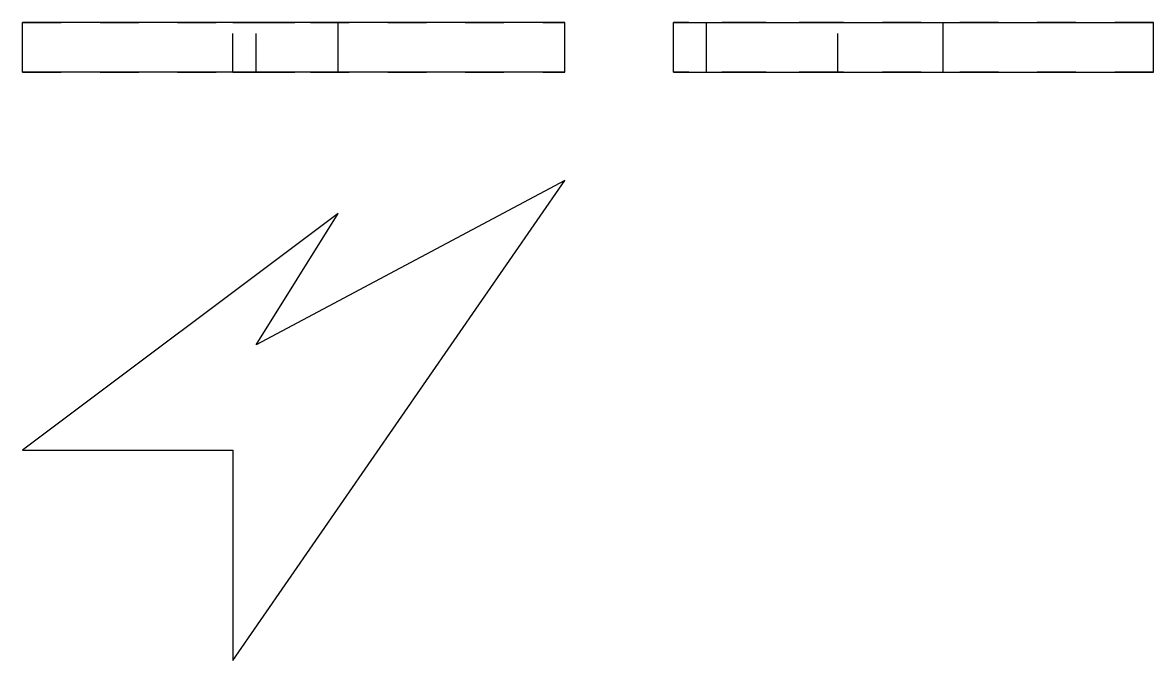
# Model space of a CAD drawing. Extents: x 0 to 2.92, y 0 to 1.65.
import ezdxf

# ---------------------------------------------------------------- set-up
doc = ezdxf.new("R2010")
doc.units = 0
doc.linetypes.add('HIDDEN', pattern=[0.070047, 0.046721, -0.023326])
for name, color, linetype in [('FRONT', 7, 'CONTINUOUS'), ('FRONT_HID', 7, 'HIDDEN'), ('LEFT', 7, 'CONTINUOUS'), ('LEFT_HID', 7, 'HIDDEN'), ('TOP', 7, 'CONTINUOUS')]:
    doc.layers.add(name, color=color, linetype=linetype)

msp = doc.modelspace()

# ---------------------------------------------------------------- linework, layer by layer
at = {"layer": 'FRONT'}
for p, q in [((0, 1.519812), (0, 1.647815)), ((0.815094, 1.647815), (0, 1.647815)), ((1.400943, 1.647815), (0.815094, 1.647815)), ((0.815094, 1.519812), (0.815094, 1.647815)), ((1.400943, 1.519812), (1.400943, 1.647815)), ((0.815094, 1.519812), (0, 1.519812)), ((1.400943, 1.519812), (0.815094, 1.519812))]:
    msp.add_line(p, q, dxfattribs=at)
at = {"layer": 'FRONT_HID', "linetype": 'HIDDEN'}
for p, q in [((0, 1.647815), (0.543396, 1.647815)), ((0.543396, 1.519812), (0.543396, 1.647815)), ((0.543396, 1.519812), (0.543396, 1.647815)), ((0.543396, 1.647815), (1.400943, 1.647815)), ((0.815094, 1.647815), (0.602831, 1.647815)), ((0.602831, 1.519812), (0.602831, 1.647815)), ((0.602831, 1.647815), (0.815094, 1.647815)), ((0, 1.519812), (0.543396, 1.519812)), ((0.543396, 1.519812), (1.400943, 1.519812)), ((0.815094, 1.519812), (0.602831, 1.519812)), ((0.602831, 1.519812), (0.815094, 1.519812))]:
    msp.add_line(p, q, dxfattribs=at)
at = {"layer": 'LEFT'}
for p, q in [((1.681132, 1.519812), (1.681132, 1.647815)), ((1.681132, 1.647815), (1.766038, 1.647815)), ((1.766038, 1.519812), (1.766038, 1.647815)), ((1.766038, 1.647815), (2.377359, 1.647815)), ((2.377359, 1.519812), (2.377359, 1.647815)), ((2.377359, 1.647815), (2.920755, 1.647815)), ((2.920755, 1.519812), (2.920755, 1.647815)), ((1.681132, 1.519812), (1.766038, 1.519812)), ((1.766038, 1.519812), (2.377359, 1.519812)), ((2.377359, 1.519812), (2.920755, 1.519812))]:
    msp.add_line(p, q, dxfattribs=at)
at = {"layer": 'LEFT_HID', "linetype": 'HIDDEN'}
for p, q in [((2.920755, 1.647815), (1.681132, 1.647815)), ((1.766038, 1.647815), (2.105661, 1.647815)), ((2.105661, 1.647815), (1.766038, 1.647815)), ((2.105661, 1.519812), (2.105661, 1.647815)), ((2.920755, 1.519812), (1.681132, 1.519812)), ((1.766038, 1.519812), (2.105661, 1.519812)), ((2.105661, 1.519812), (1.766038, 1.519812))]:
    msp.add_line(p, q, dxfattribs=at)
at = {"layer": 'TOP'}
for p, q in [((0.543396, 0), (1.400943, 1.239623)), ((1.400943, 1.239623), (0.602831, 0.815094)), ((0.815094, 1.154717), (0, 0.543396)), ((0.602831, 0.815094), (0.815094, 1.154717)), ((0, 0.543396), (0.543396, 0.543396)), ((0.543396, 0.543396), (0.543396, 0))]:
    msp.add_line(p, q, dxfattribs=at)

doc.saveas('drawing.dxf')
